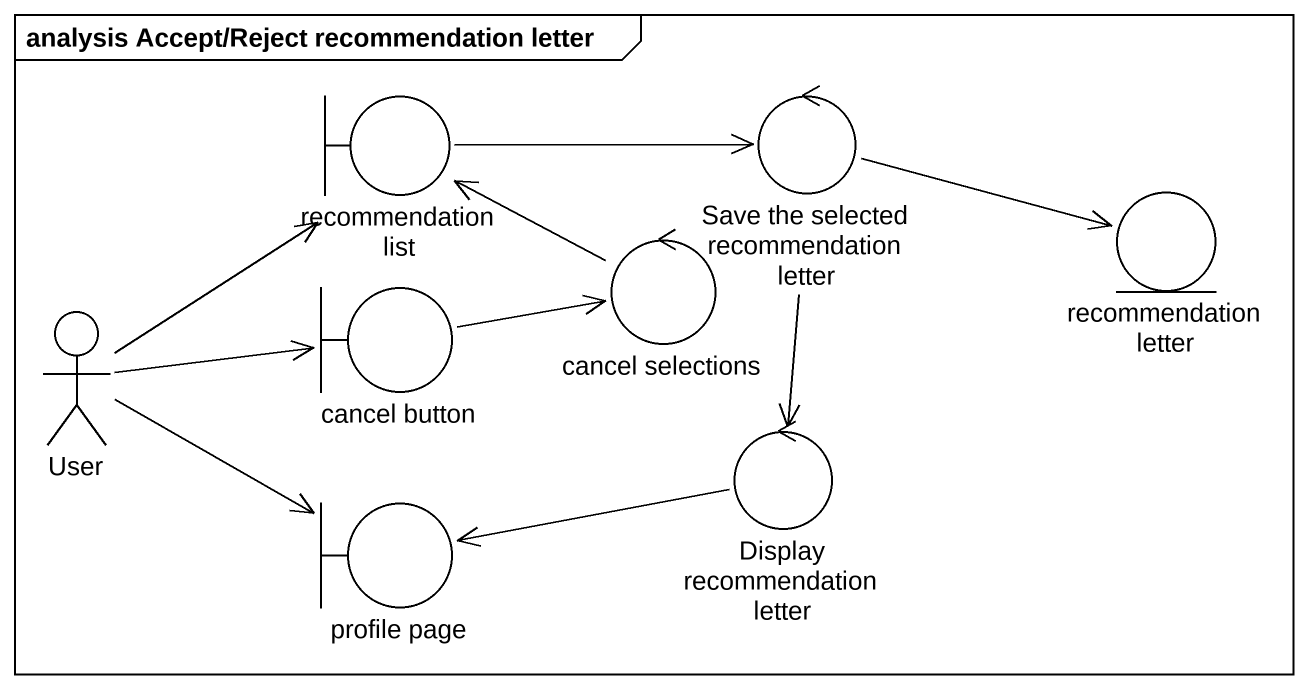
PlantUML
@startuml
mainframe analysis Accept/Reject recommendation letter
boundary "recommendation list" as recommendation_list
control "Save the selected recommendation letter" as Save_the_selected
control "cancel selections" as cancel_selections
entity "recommendation letter" as recommendation_letter
actor User
boundary "cancel button" as cancel_button
control "Display recommendation letter" as Display_recommendation
boundary "profile page" as profile_page
recommendation_list -right-> Save_the_selected
Save_the_selected -right-> recommendation_letter
Save_the_selected --> Display_recommendation
cancel_selections -left-> recommendation_list
User -up-> recommendation_list
User -right-> cancel_button
User -right-> profile_page
cancel_button -right-> cancel_selections
Display_recommendation -left-> profile_page
@enduml
